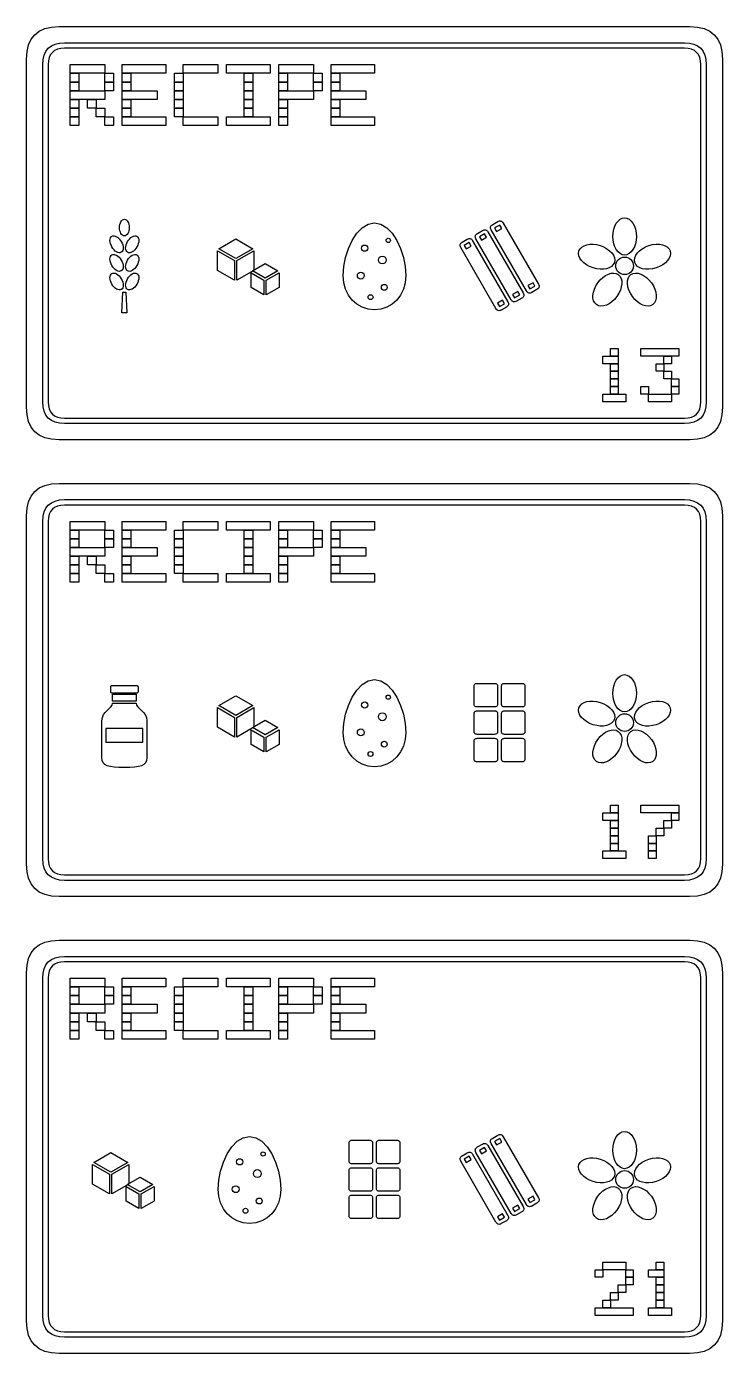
# Model space of a CAD drawing. Extents: x 4 to 272, y 4 to 252.
# Drawn here: x 4 to 68, y 4 to 126 of the extents above; entities that cross this region are included whole.
import ezdxf

# ---------------------------------------------------------------- set-up
doc = ezdxf.new("R2010")
doc.units = 0
doc.layers.add('CUT', color=1, linetype='CONTINUOUS')
doc.layers.add('RASTER', color=7, linetype='CONTINUOUS')

msp = doc.modelspace()

# ---------------------------------------------------------------- linework, layer by layer
at = {"layer": 'CUT'}
for points in [[(4, 123), (4.047, 123.703), (4.188, 124.313), (4.422, 124.828), (4.75, 125.25), (5.172, 125.578), (5.688, 125.813), (6.297, 125.953), (7, 126), (65, 126), (65.703, 125.953), (66.313, 125.813), (66.828, 125.578), (67.25, 125.25), (67.578, 124.828), (67.813, 124.313), (67.953, 123.703), (68, 123), (68, 91), (67.953, 90.297), (67.813, 89.688), (67.578, 89.172), (67.25, 88.75), (66.828, 88.422), (66.313, 88.188), (65.703, 88.047), (65, 88), (7, 88), (6.297, 88.047), (5.688, 88.188), (5.172, 88.422), (4.75, 88.75), (4.422, 89.172), (4.188, 89.688), (4.047, 90.297), (4, 91)], [(4, 81), (4.047, 81.703), (4.188, 82.313), (4.422, 82.828), (4.75, 83.25), (5.172, 83.578), (5.688, 83.813), (6.297, 83.953), (7, 84), (65, 84), (65.703, 83.953), (66.313, 83.813), (66.828, 83.578), (67.25, 83.25), (67.578, 82.828), (67.813, 82.313), (67.953, 81.703), (68, 81), (68, 49), (67.953, 48.297), (67.813, 47.688), (67.578, 47.172), (67.25, 46.75), (66.828, 46.422), (66.313, 46.188), (65.703, 46.047), (65, 46), (7, 46), (6.297, 46.047), (5.688, 46.188), (5.172, 46.422), (4.75, 46.75), (4.422, 47.172), (4.188, 47.688), (4.047, 48.297), (4, 49)], [(4, 39), (4.047, 39.703), (4.188, 40.313), (4.422, 40.828), (4.75, 41.25), (5.172, 41.578), (5.688, 41.813), (6.297, 41.953), (7, 42), (65, 42), (65.703, 41.953), (66.313, 41.813), (66.828, 41.578), (67.25, 41.25), (67.578, 40.828), (67.813, 40.313), (67.953, 39.703), (68, 39), (68, 7), (67.953, 6.297), (67.813, 5.688), (67.578, 5.172), (67.25, 4.75), (66.828, 4.422), (66.313, 4.188), (65.703, 4.047), (65, 4), (7, 4), (6.297, 4.047), (5.688, 4.188), (5.172, 4.422), (4.75, 4.75), (4.422, 5.172), (4.188, 5.688), (4.047, 6.297), (4, 7)]]:
    msp.add_lwpolyline(points, close=True, dxfattribs=at)
at = {"layer": 'RASTER'}
for points in [[(5.5, 122.5), (5.531, 122.969), (5.625, 123.375), (5.781, 123.719), (6, 124), (6.281, 124.219), (6.625, 124.375), (7.031, 124.469), (7.5, 124.5), (64.5, 124.5), (64.969, 124.469), (65.375, 124.375), (65.719, 124.219), (66, 124), (66.219, 123.719), (66.375, 123.375), (66.469, 122.969), (66.5, 122.5), (66.5, 91.5), (66.469, 91.031), (66.375, 90.625), (66.219, 90.281), (66, 90), (65.719, 89.781), (65.375, 89.625), (64.969, 89.531), (64.5, 89.5), (7.5, 89.5), (7.031, 89.531), (6.625, 89.625), (6.281, 89.781), (6, 90), (5.781, 90.281), (5.625, 90.625), (5.531, 91.031), (5.5, 91.5)], [(6, 122.5), (6, 91.5), (6.023, 91.148), (6.094, 90.844), (6.211, 90.586), (6.375, 90.375), (6.586, 90.211), (6.844, 90.094), (7.148, 90.023), (7.5, 90), (64.5, 90), (64.852, 90.023), (65.156, 90.094), (65.414, 90.211), (65.625, 90.375), (65.789, 90.586), (65.906, 90.844), (65.977, 91.148), (66, 91.5), (66, 122.5), (65.977, 122.852), (65.906, 123.156), (65.789, 123.414), (65.625, 123.625), (65.414, 123.789), (65.156, 123.906), (64.852, 123.977), (64.5, 124), (7.5, 124), (7.148, 123.977), (6.844, 123.906), (6.586, 123.789), (6.375, 123.625), (6.211, 123.414), (6.094, 123.156), (6.023, 122.852), (6, 122.5)], [(8, 122.5), (11.2, 122.5), (11.2, 121.7), (8, 121.7)], [(12.8, 122.5), (16.8, 122.5), (16.8, 121.7), (12.8, 121.7)], [(18.4, 122.5), (21.6, 122.5), (21.6, 121.7), (18.4, 121.7)], [(22.4, 122.5), (26.4, 122.5), (26.4, 121.7), (22.4, 121.7)], [(27.2, 122.5), (30.4, 122.5), (30.4, 121.7), (27.2, 121.7)], [(32, 122.5), (36, 122.5), (36, 121.7), (32, 121.7)], [(8, 121.7), (8.8, 121.7), (8.8, 120.9), (8, 120.9)], [(8, 120.9), (8.8, 120.9), (8.8, 120.1), (8, 120.1)], [(11.2, 121.7), (12, 121.7), (12, 120.9), (11.2, 120.9)], [(11.2, 120.9), (12, 120.9), (12, 120.1), (11.2, 120.1)], [(12.8, 121.7), (13.6, 121.7), (13.6, 120.9), (12.8, 120.9)], [(12.8, 120.9), (13.6, 120.9), (13.6, 120.1), (12.8, 120.1)], [(17.6, 121.7), (18.4, 121.7), (18.4, 120.9), (17.6, 120.9)], [(17.6, 120.9), (18.4, 120.9), (18.4, 120.1), (17.6, 120.1)], [(24, 121.7), (24.8, 121.7), (24.8, 120.9), (24, 120.9)], [(24, 120.9), (24.8, 120.9), (24.8, 120.1), (24, 120.1)], [(27.2, 121.7), (28, 121.7), (28, 120.9), (27.2, 120.9)], [(27.2, 120.9), (28, 120.9), (28, 120.1), (27.2, 120.1)], [(30.4, 121.7), (31.2, 121.7), (31.2, 120.9), (30.4, 120.9)], [(30.4, 120.9), (31.2, 120.9), (31.2, 120.1), (30.4, 120.1)], [(32, 121.7), (32.8, 121.7), (32.8, 120.9), (32, 120.9)], [(32, 120.9), (32.8, 120.9), (32.8, 120.1), (32, 120.1)], [(8, 120.1), (11.2, 120.1), (11.2, 119.3), (8, 119.3)], [(12.8, 120.1), (16, 120.1), (16, 119.3), (12.8, 119.3)], [(17.6, 120.1), (18.4, 120.1), (18.4, 119.3), (17.6, 119.3)], [(24, 120.1), (24.8, 120.1), (24.8, 119.3), (24, 119.3)], [(27.2, 120.1), (30.4, 120.1), (30.4, 119.3), (27.2, 119.3)], [(32, 120.1), (35.2, 120.1), (35.2, 119.3), (32, 119.3)], [(8, 119.3), (8.8, 119.3), (8.8, 118.5), (8, 118.5)], [(8, 118.5), (8.8, 118.5), (8.8, 117.7), (8, 117.7)], [(9.6, 119.3), (10.4, 119.3), (10.4, 118.5), (9.6, 118.5)], [(10.4, 118.5), (11.2, 118.5), (11.2, 117.7), (10.4, 117.7)], [(12.8, 119.3), (13.6, 119.3), (13.6, 118.5), (12.8, 118.5)], [(12.8, 118.5), (13.6, 118.5), (13.6, 117.7), (12.8, 117.7)], [(17.6, 119.3), (18.4, 119.3), (18.4, 118.5), (17.6, 118.5)], [(17.6, 118.5), (18.4, 118.5), (18.4, 117.7), (17.6, 117.7)], [(24, 119.3), (24.8, 119.3), (24.8, 118.5), (24, 118.5)], [(24, 118.5), (24.8, 118.5), (24.8, 117.7), (24, 117.7)], [(27.2, 119.3), (28, 119.3), (28, 118.5), (27.2, 118.5)], [(27.2, 118.5), (28, 118.5), (28, 117.7), (27.2, 117.7)], [(32, 119.3), (32.8, 119.3), (32.8, 118.5), (32, 118.5)], [(32, 118.5), (32.8, 118.5), (32.8, 117.7), (32, 117.7)], [(8, 117.7), (8.8, 117.7), (8.8, 116.9), (8, 116.9)], [(11.2, 117.7), (12, 117.7), (12, 116.9), (11.2, 116.9)], [(12.8, 117.7), (16.8, 117.7), (16.8, 116.9), (12.8, 116.9)], [(18.4, 117.7), (21.6, 117.7), (21.6, 116.9), (18.4, 116.9)], [(22.4, 117.7), (26.4, 117.7), (26.4, 116.9), (22.4, 116.9)], [(27.2, 117.7), (28, 117.7), (28, 116.9), (27.2, 116.9)], [(32, 117.7), (36, 117.7), (36, 116.9), (32, 116.9)], [(13.45, 107.51), (13.441, 107.356), (13.415, 107.212), (13.373, 107.082), (13.318, 106.969), (13.252, 106.876), (13.175, 106.805), (13.091, 106.761), (13, 106.745), (12.909, 106.761), (12.825, 106.805), (12.748, 106.876), (12.682, 106.969), (12.627, 107.082), (12.585, 107.212), (12.559, 107.356), (12.55, 107.51), (12.559, 107.664), (12.585, 107.808), (12.627, 107.938), (12.682, 108.051), (12.748, 108.144), (12.825, 108.215), (12.909, 108.259), (13, 108.275), (13.091, 108.259), (13.175, 108.215), (13.252, 108.144), (13.318, 108.051), (13.373, 107.938), (13.415, 107.808), (13.441, 107.664), (13.45, 107.51)], [(36, 107.96), (36.589, 107.84), (37.133, 107.504), (37.623, 106.992), (38.048, 106.34), (38.396, 105.587), (38.658, 104.771), (38.823, 103.929), (38.88, 103.1), (38.823, 102.448), (38.658, 101.848), (38.396, 101.312), (38.048, 100.85), (37.623, 100.472), (37.133, 100.189), (36.589, 100.012), (36, 99.95), (35.411, 100.012), (34.867, 100.189), (34.377, 100.472), (33.953, 100.85), (33.604, 101.312), (33.342, 101.848), (33.177, 102.448), (33.12, 103.1), (33.177, 103.929), (33.342, 104.771), (33.604, 105.587), (33.953, 106.34), (34.377, 106.992), (34.867, 107.504), (35.411, 107.84), (36, 107.96)], [(46.737, 107.301), (46.7, 107.377), (46.678, 107.449), (46.672, 107.516), (46.68, 107.58), (46.704, 107.639), (46.744, 107.694), (46.799, 107.746), (46.869, 107.793), (47.337, 108.063), (47.413, 108.1), (47.484, 108.122), (47.552, 108.129), (47.616, 108.12), (47.675, 108.096), (47.73, 108.056), (47.781, 108.001), (47.829, 107.931), (51.069, 102.319), (51.106, 102.243), (51.128, 102.171), (51.134, 102.104), (51.126, 102.04), (51.101, 101.981), (51.062, 101.926), (51.007, 101.874), (50.937, 101.827), (50.469, 101.557), (50.393, 101.52), (50.321, 101.498), (50.254, 101.491), (50.19, 101.5), (50.131, 101.524), (50.076, 101.564), (50.024, 101.619), (49.977, 101.689)], [(47.049, 107.481), (47.229, 107.169), (47.697, 107.439), (47.517, 107.751), (47.049, 107.481)], [(60.08, 106.7), (60.058, 106.355), (59.995, 106.034), (59.896, 105.744), (59.764, 105.491), (59.604, 105.282), (59.42, 105.124), (59.218, 105.025), (59, 104.99), (58.782, 105.025), (58.58, 105.124), (58.396, 105.282), (58.236, 105.491), (58.104, 105.744), (58.005, 106.034), (57.942, 106.355), (57.92, 106.7), (57.942, 107.045), (58.005, 107.366), (58.104, 107.656), (58.236, 107.909), (58.396, 108.118), (58.58, 108.276), (58.782, 108.375), (59, 108.41), (59.218, 108.375), (59.42, 108.276), (59.604, 108.118), (59.764, 107.909), (59.896, 107.656), (59.995, 107.366), (60.058, 107.045), (60.08, 106.7)], [(12.709, 106.227), (12.786, 106.073), (12.841, 105.92), (12.874, 105.771), (12.885, 105.631), (12.874, 105.504), (12.841, 105.394), (12.785, 105.304), (12.708, 105.24), (12.612, 105.205), (12.507, 105.201), (12.395, 105.228), (12.279, 105.281), (12.164, 105.361), (12.051, 105.464), (11.946, 105.588), (11.851, 105.733), (11.774, 105.887), (11.719, 106.04), (11.686, 106.189), (11.675, 106.329), (11.686, 106.456), (11.719, 106.566), (11.775, 106.656), (11.853, 106.72), (11.948, 106.755), (12.053, 106.759), (12.165, 106.732), (12.281, 106.679), (12.396, 106.599), (12.509, 106.496), (12.614, 106.372), (12.709, 106.227)], [(14.149, 105.733), (14.054, 105.588), (13.949, 105.464), (13.836, 105.361), (13.721, 105.281), (13.605, 105.228), (13.493, 105.201), (13.388, 105.205), (13.293, 105.24), (13.215, 105.304), (13.159, 105.394), (13.126, 105.504), (13.115, 105.631), (13.126, 105.771), (13.159, 105.92), (13.214, 106.073), (13.291, 106.227), (13.386, 106.372), (13.491, 106.496), (13.604, 106.599), (13.719, 106.679), (13.835, 106.732), (13.947, 106.759), (14.052, 106.755), (14.148, 106.72), (14.225, 106.656), (14.281, 106.566), (14.314, 106.456), (14.325, 106.329), (14.314, 106.189), (14.281, 106.04), (14.226, 105.887), (14.149, 105.733)], [(23.24, 106.466), (24.806, 105.566), (23.24, 104.666), (21.674, 105.566)], [(43.931, 105.681), (43.894, 105.757), (43.872, 105.829), (43.866, 105.896), (43.874, 105.96), (43.899, 106.019), (43.938, 106.074), (43.993, 106.126), (44.063, 106.173), (44.531, 106.443), (44.607, 106.48), (44.679, 106.502), (44.746, 106.509), (44.81, 106.5), (44.869, 106.476), (44.924, 106.436), (44.976, 106.381), (45.023, 106.311), (48.263, 100.699), (48.3, 100.623), (48.322, 100.551), (48.328, 100.484), (48.32, 100.42), (48.296, 100.361), (48.256, 100.306), (48.201, 100.254), (48.131, 100.207), (47.663, 99.937), (47.587, 99.9), (47.516, 99.878), (47.448, 99.871), (47.384, 99.88), (47.325, 99.904), (47.27, 99.944), (47.219, 99.999), (47.171, 100.069)], [(45.334, 106.491), (45.297, 106.567), (45.275, 106.639), (45.269, 106.706), (45.277, 106.77), (45.302, 106.829), (45.341, 106.884), (45.396, 106.936), (45.466, 106.983), (45.934, 107.253), (46.01, 107.29), (46.081, 107.312), (46.149, 107.319), (46.213, 107.31), (46.272, 107.286), (46.327, 107.246), (46.379, 107.191), (46.426, 107.121), (49.666, 101.509), (49.703, 101.433), (49.725, 101.361), (49.731, 101.294), (49.723, 101.23), (49.698, 101.171), (49.659, 101.116), (49.604, 101.064), (49.534, 101.017), (49.066, 100.747), (48.99, 100.71), (48.919, 100.688), (48.851, 100.681), (48.787, 100.69), (48.728, 100.714), (48.673, 100.754), (48.621, 100.809), (48.574, 100.879)], [(45.646, 106.671), (45.826, 106.359), (46.294, 106.629), (46.114, 106.941), (45.646, 106.671)], [(12.709, 104.517), (12.786, 104.363), (12.841, 104.21), (12.874, 104.061), (12.885, 103.921), (12.874, 103.794), (12.841, 103.684), (12.785, 103.594), (12.708, 103.53), (12.612, 103.495), (12.507, 103.491), (12.395, 103.518), (12.279, 103.571), (12.164, 103.651), (12.051, 103.754), (11.946, 103.878), (11.851, 104.023), (11.774, 104.177), (11.719, 104.33), (11.686, 104.479), (11.675, 104.619), (11.686, 104.746), (11.719, 104.856), (11.775, 104.946), (11.853, 105.01), (11.948, 105.045), (12.053, 105.049), (12.165, 105.022), (12.281, 104.969), (12.396, 104.889), (12.509, 104.786), (12.614, 104.662), (12.709, 104.517)], [(14.149, 104.023), (14.054, 103.878), (13.949, 103.754), (13.836, 103.651), (13.721, 103.571), (13.605, 103.518), (13.493, 103.491), (13.388, 103.495), (13.293, 103.53), (13.215, 103.594), (13.159, 103.684), (13.126, 103.794), (13.115, 103.921), (13.126, 104.061), (13.159, 104.21), (13.214, 104.363), (13.291, 104.517), (13.386, 104.662), (13.491, 104.786), (13.604, 104.889), (13.719, 104.969), (13.835, 105.022), (13.947, 105.049), (14.052, 105.045), (14.148, 105.01), (14.225, 104.946), (14.281, 104.856), (14.314, 104.746), (14.325, 104.619), (14.314, 104.479), (14.281, 104.33), (14.226, 104.177), (14.149, 104.023)], [(21.564, 105.377), (23.13, 104.477), (23.13, 102.677), (21.564, 103.577)], [(23.35, 104.477), (24.916, 105.377), (24.916, 103.577), (23.35, 102.677)], [(44.243, 105.861), (44.423, 105.549), (44.891, 105.819), (44.711, 106.131), (44.243, 105.861)], [(56.766, 105.861), (57.087, 105.734), (57.373, 105.575), (57.618, 105.391), (57.818, 105.187), (57.967, 104.97), (58.061, 104.747), (58.093, 104.524), (58.058, 104.306), (57.958, 104.11), (57.801, 103.948), (57.594, 103.822), (57.346, 103.734), (57.065, 103.687), (56.758, 103.682), (56.433, 103.722), (56.098, 103.807), (55.777, 103.935), (55.492, 104.094), (55.246, 104.278), (55.046, 104.482), (54.897, 104.698), (54.804, 104.921), (54.772, 105.145), (54.806, 105.363), (54.906, 105.559), (55.064, 105.721), (55.27, 105.847), (55.518, 105.934), (55.8, 105.982), (56.107, 105.986), (56.431, 105.947), (56.766, 105.861)], [(61.902, 103.807), (61.567, 103.722), (61.242, 103.682), (60.935, 103.687), (60.654, 103.734), (60.406, 103.822), (60.199, 103.948), (60.042, 104.11), (59.942, 104.306), (59.907, 104.524), (59.939, 104.747), (60.033, 104.97), (60.182, 105.187), (60.382, 105.391), (60.627, 105.575), (60.913, 105.734), (61.234, 105.861), (61.569, 105.947), (61.893, 105.986), (62.2, 105.982), (62.482, 105.934), (62.73, 105.847), (62.936, 105.721), (63.094, 105.559), (63.194, 105.363), (63.228, 105.145), (63.196, 104.921), (63.103, 104.698), (62.954, 104.482), (62.754, 104.278), (62.508, 104.094), (62.223, 103.935), (61.902, 103.807)], [(25.94, 104.216), (27.115, 103.541), (25.94, 102.866), (24.766, 103.541)], [(12.709, 102.808), (12.786, 102.653), (12.841, 102.5), (12.874, 102.351), (12.885, 102.211), (12.874, 102.084), (12.841, 101.974), (12.785, 101.884), (12.708, 101.82), (12.612, 101.785), (12.507, 101.781), (12.395, 101.808), (12.279, 101.861), (12.164, 101.941), (12.051, 102.044), (11.946, 102.168), (11.851, 102.313), (11.774, 102.467), (11.719, 102.62), (11.686, 102.769), (11.675, 102.909), (11.686, 103.036), (11.719, 103.146), (11.775, 103.236), (11.853, 103.3), (11.948, 103.335), (12.053, 103.339), (12.165, 103.312), (12.281, 103.259), (12.396, 103.179), (12.509, 103.076), (12.614, 102.952), (12.709, 102.808)], [(14.149, 102.313), (14.054, 102.168), (13.949, 102.044), (13.836, 101.941), (13.721, 101.861), (13.605, 101.808), (13.493, 101.781), (13.388, 101.785), (13.293, 101.82), (13.215, 101.884), (13.159, 101.974), (13.126, 102.084), (13.115, 102.211), (13.126, 102.351), (13.159, 102.5), (13.214, 102.653), (13.291, 102.808), (13.386, 102.952), (13.491, 103.076), (13.604, 103.179), (13.719, 103.259), (13.835, 103.312), (13.947, 103.339), (14.052, 103.335), (14.148, 103.3), (14.225, 103.236), (14.281, 103.146), (14.314, 103.036), (14.325, 102.909), (14.314, 102.769), (14.281, 102.62), (14.226, 102.467), (14.149, 102.313)], [(24.656, 103.352), (25.83, 102.677), (25.83, 101.327), (24.656, 102.002)], [(26.05, 102.677), (27.224, 103.352), (27.224, 102.002), (26.05, 101.327)], [(56.539, 102.45), (56.76, 102.716), (56.999, 102.939), (57.25, 103.116), (57.506, 103.243), (57.758, 103.318), (57.999, 103.337), (58.222, 103.299), (58.418, 103.199), (58.574, 103.043), (58.679, 102.843), (58.735, 102.608), (58.742, 102.345), (58.699, 102.063), (58.609, 101.769), (58.472, 101.473), (58.287, 101.181), (58.066, 100.915), (57.827, 100.692), (57.576, 100.516), (57.32, 100.389), (57.068, 100.314), (56.827, 100.294), (56.604, 100.332), (56.408, 100.432), (56.252, 100.588), (56.147, 100.788), (56.091, 101.023), (56.084, 101.286), (56.126, 101.569), (56.217, 101.862), (56.354, 102.159), (56.539, 102.45)], [(59.713, 101.181), (59.528, 101.473), (59.391, 101.769), (59.301, 102.063), (59.258, 102.345), (59.265, 102.608), (59.321, 102.843), (59.426, 103.043), (59.582, 103.199), (59.778, 103.299), (60.001, 103.337), (60.242, 103.318), (60.494, 103.243), (60.75, 103.116), (61.001, 102.939), (61.24, 102.716), (61.461, 102.45), (61.646, 102.159), (61.783, 101.862), (61.874, 101.569), (61.916, 101.286), (61.909, 101.023), (61.853, 100.788), (61.748, 100.588), (61.592, 100.432), (61.396, 100.332), (61.173, 100.294), (60.932, 100.314), (60.68, 100.389), (60.424, 100.516), (60.173, 100.692), (59.934, 100.915), (59.713, 101.181)], [(12.865, 101.57), (13.135, 101.57), (13.225, 99.68), (12.775, 99.68)], [(48.706, 101.371), (48.886, 101.059), (49.354, 101.329), (49.174, 101.641), (48.706, 101.371)], [(50.109, 102.181), (50.289, 101.869), (50.757, 102.139), (50.577, 102.451), (50.109, 102.181)], [(47.303, 100.561), (47.483, 100.249), (47.951, 100.519), (47.771, 100.831), (47.303, 100.561)], [(57.7, 96.4), (58.4, 96.4), (58.4, 95.7), (57.7, 95.7)], [(60.5, 96.4), (64, 96.4), (64, 95.7), (60.5, 95.7)], [(57, 95.7), (58.4, 95.7), (58.4, 95), (57, 95)], [(62.6, 95.7), (63.3, 95.7), (63.3, 95), (62.6, 95)], [(57.7, 95), (58.4, 95), (58.4, 94.3), (57.7, 94.3)], [(57.7, 94.3), (58.4, 94.3), (58.4, 93.6), (57.7, 93.6)], [(61.9, 95), (62.6, 95), (62.6, 94.3), (61.9, 94.3)], [(62.6, 94.3), (63.3, 94.3), (63.3, 93.6), (62.6, 93.6)], [(57.7, 93.6), (58.4, 93.6), (58.4, 92.9), (57.7, 92.9)], [(57.7, 92.9), (58.4, 92.9), (58.4, 92.2), (57.7, 92.2)], [(60.5, 92.9), (61.2, 92.9), (61.2, 92.2), (60.5, 92.2)], [(63.3, 93.6), (64, 93.6), (64, 92.9), (63.3, 92.9)], [(63.3, 92.9), (64, 92.9), (64, 92.2), (63.3, 92.2)], [(57, 92.2), (59.1, 92.2), (59.1, 91.5), (57, 91.5)], [(61.2, 92.2), (63.3, 92.2), (63.3, 91.5), (61.2, 91.5)], [(5.5, 80.5), (5.531, 80.969), (5.625, 81.375), (5.781, 81.719), (6, 82), (6.281, 82.219), (6.625, 82.375), (7.031, 82.469), (7.5, 82.5), (64.5, 82.5), (64.969, 82.469), (65.375, 82.375), (65.719, 82.219), (66, 82), (66.219, 81.719), (66.375, 81.375), (66.469, 80.969), (66.5, 80.5), (66.5, 49.5), (66.469, 49.031), (66.375, 48.625), (66.219, 48.281), (66, 48), (65.719, 47.781), (65.375, 47.625), (64.969, 47.531), (64.5, 47.5), (7.5, 47.5), (7.031, 47.531), (6.625, 47.625), (6.281, 47.781), (6, 48), (5.781, 48.281), (5.625, 48.625), (5.531, 49.031), (5.5, 49.5)], [(6, 80.5), (6, 49.5), (6.023, 49.148), (6.094, 48.844), (6.211, 48.586), (6.375, 48.375), (6.586, 48.211), (6.844, 48.094), (7.148, 48.023), (7.5, 48), (64.5, 48), (64.852, 48.023), (65.156, 48.094), (65.414, 48.211), (65.625, 48.375), (65.789, 48.586), (65.906, 48.844), (65.977, 49.148), (66, 49.5), (66, 80.5), (65.977, 80.852), (65.906, 81.156), (65.789, 81.414), (65.625, 81.625), (65.414, 81.789), (65.156, 81.906), (64.852, 81.977), (64.5, 82), (7.5, 82), (7.148, 81.977), (6.844, 81.906), (6.586, 81.789), (6.375, 81.625), (6.211, 81.414), (6.094, 81.156), (6.023, 80.852), (6, 80.5)], [(8, 80.5), (11.2, 80.5), (11.2, 79.7), (8, 79.7)], [(8, 79.7), (8.8, 79.7), (8.8, 78.9), (8, 78.9)], [(11.2, 79.7), (12, 79.7), (12, 78.9), (11.2, 78.9)], [(12.8, 80.5), (16.8, 80.5), (16.8, 79.7), (12.8, 79.7)], [(12.8, 79.7), (13.6, 79.7), (13.6, 78.9), (12.8, 78.9)], [(17.6, 79.7), (18.4, 79.7), (18.4, 78.9), (17.6, 78.9)], [(18.4, 80.5), (21.6, 80.5), (21.6, 79.7), (18.4, 79.7)], [(22.4, 80.5), (26.4, 80.5), (26.4, 79.7), (22.4, 79.7)], [(24, 79.7), (24.8, 79.7), (24.8, 78.9), (24, 78.9)], [(27.2, 80.5), (30.4, 80.5), (30.4, 79.7), (27.2, 79.7)], [(27.2, 79.7), (28, 79.7), (28, 78.9), (27.2, 78.9)], [(30.4, 79.7), (31.2, 79.7), (31.2, 78.9), (30.4, 78.9)], [(32, 80.5), (36, 80.5), (36, 79.7), (32, 79.7)], [(32, 79.7), (32.8, 79.7), (32.8, 78.9), (32, 78.9)], [(8, 78.9), (8.8, 78.9), (8.8, 78.1), (8, 78.1)], [(8, 78.1), (11.2, 78.1), (11.2, 77.3), (8, 77.3)], [(11.2, 78.9), (12, 78.9), (12, 78.1), (11.2, 78.1)], [(12.8, 78.9), (13.6, 78.9), (13.6, 78.1), (12.8, 78.1)], [(12.8, 78.1), (16, 78.1), (16, 77.3), (12.8, 77.3)], [(17.6, 78.9), (18.4, 78.9), (18.4, 78.1), (17.6, 78.1)], [(17.6, 78.1), (18.4, 78.1), (18.4, 77.3), (17.6, 77.3)], [(24, 78.9), (24.8, 78.9), (24.8, 78.1), (24, 78.1)], [(24, 78.1), (24.8, 78.1), (24.8, 77.3), (24, 77.3)], [(27.2, 78.9), (28, 78.9), (28, 78.1), (27.2, 78.1)], [(27.2, 78.1), (30.4, 78.1), (30.4, 77.3), (27.2, 77.3)], [(30.4, 78.9), (31.2, 78.9), (31.2, 78.1), (30.4, 78.1)], [(32, 78.9), (32.8, 78.9), (32.8, 78.1), (32, 78.1)], [(32, 78.1), (35.2, 78.1), (35.2, 77.3), (32, 77.3)], [(8, 77.3), (8.8, 77.3), (8.8, 76.5), (8, 76.5)], [(9.6, 77.3), (10.4, 77.3), (10.4, 76.5), (9.6, 76.5)], [(12.8, 77.3), (13.6, 77.3), (13.6, 76.5), (12.8, 76.5)], [(17.6, 77.3), (18.4, 77.3), (18.4, 76.5), (17.6, 76.5)], [(24, 77.3), (24.8, 77.3), (24.8, 76.5), (24, 76.5)], [(27.2, 77.3), (28, 77.3), (28, 76.5), (27.2, 76.5)], [(32, 77.3), (32.8, 77.3), (32.8, 76.5), (32, 76.5)], [(8, 76.5), (8.8, 76.5), (8.8, 75.7), (8, 75.7)], [(8, 75.7), (8.8, 75.7), (8.8, 74.9), (8, 74.9)], [(10.4, 76.5), (11.2, 76.5), (11.2, 75.7), (10.4, 75.7)], [(11.2, 75.7), (12, 75.7), (12, 74.9), (11.2, 74.9)], [(12.8, 76.5), (13.6, 76.5), (13.6, 75.7), (12.8, 75.7)], [(12.8, 75.7), (16.8, 75.7), (16.8, 74.9), (12.8, 74.9)], [(17.6, 76.5), (18.4, 76.5), (18.4, 75.7), (17.6, 75.7)], [(18.4, 75.7), (21.6, 75.7), (21.6, 74.9), (18.4, 74.9)], [(22.4, 75.7), (26.4, 75.7), (26.4, 74.9), (22.4, 74.9)], [(24, 76.5), (24.8, 76.5), (24.8, 75.7), (24, 75.7)], [(27.2, 76.5), (28, 76.5), (28, 75.7), (27.2, 75.7)], [(27.2, 75.7), (28, 75.7), (28, 74.9), (27.2, 74.9)], [(32, 76.5), (32.8, 76.5), (32.8, 75.7), (32, 75.7)], [(32, 75.7), (36, 75.7), (36, 74.9), (32, 74.9)], [(36, 65.96), (36.589, 65.84), (37.133, 65.504), (37.623, 64.992), (38.048, 64.34), (38.396, 63.587), (38.658, 62.771), (38.823, 61.929), (38.88, 61.1), (38.823, 60.448), (38.658, 59.848), (38.396, 59.312), (38.048, 58.85), (37.623, 58.472), (37.133, 58.189), (36.589, 58.012), (36, 57.95), (35.411, 58.012), (34.867, 58.189), (34.377, 58.472), (33.953, 58.85), (33.604, 59.312), (33.342, 59.848), (33.177, 60.448), (33.12, 61.1), (33.177, 61.929), (33.342, 62.771), (33.604, 63.587), (33.953, 64.34), (34.377, 64.992), (34.867, 65.504), (35.411, 65.84), (36, 65.96)], [(60.08, 64.7), (60.058, 64.355), (59.995, 64.034), (59.896, 63.744), (59.764, 63.491), (59.604, 63.282), (59.42, 63.124), (59.218, 63.025), (59, 62.99), (58.782, 63.025), (58.58, 63.124), (58.396, 63.282), (58.236, 63.491), (58.104, 63.744), (58.005, 64.034), (57.942, 64.355), (57.92, 64.7), (57.942, 65.045), (58.005, 65.366), (58.104, 65.656), (58.236, 65.909), (58.396, 66.118), (58.58, 66.276), (58.782, 66.375), (59, 66.41), (59.218, 66.375), (59.42, 66.276), (59.604, 66.118), (59.764, 65.909), (59.896, 65.656), (59.995, 65.366), (60.058, 65.045), (60.08, 64.7)], [(11.74, 65.24), (11.743, 65.282), (11.751, 65.319), (11.765, 65.35), (11.785, 65.375), (11.81, 65.395), (11.841, 65.409), (11.878, 65.417), (11.92, 65.42), (14.08, 65.42), (14.122, 65.417), (14.159, 65.409), (14.19, 65.395), (14.215, 65.375), (14.235, 65.35), (14.249, 65.319), (14.257, 65.282), (14.26, 65.24), (14.26, 64.88), (14.257, 64.838), (14.249, 64.801), (14.235, 64.77), (14.215, 64.745), (14.19, 64.725), (14.159, 64.711), (14.122, 64.703), (14.08, 64.7), (11.92, 64.7), (11.878, 64.703), (11.841, 64.711), (11.81, 64.725), (11.785, 64.745), (11.765, 64.77), (11.751, 64.801), (11.743, 64.838), (11.74, 64.88)], [(45.16, 65.33), (45.164, 65.393), (45.177, 65.448), (45.198, 65.495), (45.228, 65.532), (45.265, 65.562), (45.312, 65.583), (45.367, 65.596), (45.43, 65.6), (47.05, 65.6), (47.113, 65.596), (47.168, 65.583), (47.215, 65.562), (47.253, 65.532), (47.282, 65.495), (47.303, 65.448), (47.316, 65.393), (47.32, 65.33), (47.32, 63.71), (47.316, 63.647), (47.303, 63.592), (47.282, 63.545), (47.253, 63.507), (47.215, 63.478), (47.168, 63.457), (47.113, 63.444), (47.05, 63.44), (45.43, 63.44), (45.367, 63.444), (45.312, 63.457), (45.265, 63.478), (45.227, 63.507), (45.198, 63.545), (45.177, 63.592), (45.164, 63.647), (45.16, 63.71)], [(47.68, 65.33), (47.684, 65.393), (47.697, 65.448), (47.718, 65.495), (47.747, 65.532), (47.785, 65.562), (47.832, 65.583), (47.887, 65.596), (47.95, 65.6), (49.57, 65.6), (49.633, 65.596), (49.688, 65.583), (49.735, 65.562), (49.773, 65.532), (49.802, 65.495), (49.823, 65.448), (49.836, 65.393), (49.84, 65.33), (49.84, 63.71), (49.836, 63.647), (49.823, 63.592), (49.802, 63.545), (49.773, 63.507), (49.735, 63.478), (49.688, 63.457), (49.633, 63.444), (49.57, 63.44), (47.95, 63.44), (47.887, 63.444), (47.832, 63.457), (47.785, 63.478), (47.747, 63.507), (47.718, 63.545), (47.697, 63.592), (47.684, 63.647), (47.68, 63.71)], [(11.92, 63.8), (14.08, 63.8), (14.123, 63.612), (14.235, 63.446), (14.393, 63.287), (14.575, 63.125), (14.757, 62.946), (14.915, 62.737), (15.027, 62.486), (15.07, 62.18), (15.07, 58.76), (15.04, 58.515), (14.949, 58.316), (14.795, 58.159), (14.575, 58.04), (14.288, 57.955), (13.931, 57.899), (13.502, 57.869), (13, 57.86), (12.498, 57.869), (12.069, 57.899), (11.712, 57.955), (11.425, 58.04), (11.205, 58.159), (11.051, 58.316), (10.96, 58.515), (10.93, 58.76), (10.93, 62.18), (10.973, 62.486), (11.085, 62.737), (11.243, 62.946), (11.425, 63.125), (11.607, 63.287), (11.765, 63.446), (11.877, 63.612), (11.92, 63.8)], [(11.92, 64.61), (14.08, 64.61), (14.08, 63.98), (11.92, 63.98)], [(23.24, 64.466), (24.806, 63.566), (23.24, 62.666), (21.674, 63.566)], [(56.766, 63.861), (57.087, 63.734), (57.373, 63.575), (57.618, 63.391), (57.818, 63.187), (57.967, 62.97), (58.061, 62.747), (58.093, 62.524), (58.058, 62.306), (57.958, 62.11), (57.801, 61.948), (57.594, 61.822), (57.346, 61.734), (57.065, 61.687), (56.758, 61.682), (56.433, 61.722), (56.098, 61.807), (55.777, 61.935), (55.492, 62.094), (55.246, 62.278), (55.046, 62.482), (54.897, 62.698), (54.804, 62.921), (54.772, 63.145), (54.806, 63.363), (54.906, 63.559), (55.064, 63.721), (55.27, 63.847), (55.518, 63.934), (55.8, 63.982), (56.107, 63.986), (56.431, 63.947), (56.766, 63.861)], [(61.902, 61.807), (61.567, 61.722), (61.242, 61.682), (60.935, 61.687), (60.654, 61.734), (60.406, 61.822), (60.199, 61.948), (60.042, 62.11), (59.942, 62.306), (59.907, 62.524), (59.939, 62.747), (60.033, 62.97), (60.182, 63.187), (60.382, 63.391), (60.627, 63.575), (60.913, 63.734), (61.234, 63.861), (61.569, 63.947), (61.893, 63.986), (62.2, 63.982), (62.482, 63.934), (62.73, 63.847), (62.936, 63.721), (63.094, 63.559), (63.194, 63.363), (63.228, 63.145), (63.196, 62.921), (63.103, 62.698), (62.954, 62.482), (62.754, 62.278), (62.508, 62.094), (62.223, 61.935), (61.902, 61.807)], [(21.564, 63.377), (23.13, 62.477), (23.13, 60.677), (21.564, 61.577)], [(23.35, 62.477), (24.916, 63.377), (24.916, 61.577), (23.35, 60.677)], [(45.16, 62.81), (45.164, 62.873), (45.177, 62.928), (45.198, 62.975), (45.228, 63.012), (45.265, 63.042), (45.312, 63.063), (45.367, 63.076), (45.43, 63.08), (47.05, 63.08), (47.113, 63.076), (47.168, 63.063), (47.215, 63.042), (47.253, 63.012), (47.282, 62.975), (47.303, 62.928), (47.316, 62.873), (47.32, 62.81), (47.32, 61.19), (47.316, 61.127), (47.303, 61.072), (47.282, 61.025), (47.253, 60.988), (47.215, 60.958), (47.168, 60.937), (47.113, 60.924), (47.05, 60.92), (45.43, 60.92), (45.367, 60.924), (45.312, 60.937), (45.265, 60.958), (45.227, 60.988), (45.198, 61.025), (45.177, 61.072), (45.164, 61.127), (45.16, 61.19)], [(47.68, 62.81), (47.684, 62.873), (47.697, 62.928), (47.718, 62.975), (47.747, 63.012), (47.785, 63.042), (47.832, 63.063), (47.887, 63.076), (47.95, 63.08), (49.57, 63.08), (49.633, 63.076), (49.688, 63.063), (49.735, 63.042), (49.773, 63.012), (49.802, 62.975), (49.823, 62.928), (49.836, 62.873), (49.84, 62.81), (49.84, 61.19), (49.836, 61.127), (49.823, 61.072), (49.802, 61.025), (49.773, 60.988), (49.735, 60.958), (49.688, 60.937), (49.633, 60.924), (49.57, 60.92), (47.95, 60.92), (47.887, 60.924), (47.832, 60.937), (47.785, 60.958), (47.747, 60.988), (47.718, 61.025), (47.697, 61.072), (47.684, 61.127), (47.68, 61.19)], [(11.29, 61.46), (11.29, 60.2), (14.71, 60.2), (14.71, 61.46), (11.29, 61.46)], [(24.656, 61.352), (25.83, 60.677), (25.83, 59.327), (24.656, 60.002)], [(25.94, 62.216), (27.115, 61.541), (25.94, 60.866), (24.766, 61.541)], [(26.05, 60.677), (27.224, 61.352), (27.224, 60.002), (26.05, 59.327)], [(56.539, 60.45), (56.76, 60.716), (56.999, 60.939), (57.25, 61.116), (57.506, 61.243), (57.758, 61.318), (57.999, 61.337), (58.222, 61.299), (58.418, 61.199), (58.574, 61.043), (58.679, 60.843), (58.735, 60.608), (58.742, 60.345), (58.699, 60.063), (58.609, 59.769), (58.472, 59.473), (58.287, 59.181), (58.066, 58.915), (57.827, 58.692), (57.576, 58.516), (57.32, 58.389), (57.068, 58.314), (56.827, 58.294), (56.604, 58.332), (56.408, 58.432), (56.252, 58.588), (56.147, 58.788), (56.091, 59.023), (56.084, 59.286), (56.126, 59.569), (56.217, 59.862), (56.354, 60.159), (56.539, 60.45)], [(59.713, 59.181), (59.528, 59.473), (59.391, 59.769), (59.301, 60.063), (59.258, 60.345), (59.265, 60.608), (59.321, 60.843), (59.426, 61.043), (59.582, 61.199), (59.778, 61.299), (60.001, 61.337), (60.242, 61.318), (60.494, 61.243), (60.75, 61.116), (61.001, 60.939), (61.24, 60.716), (61.461, 60.45), (61.646, 60.159), (61.783, 59.862), (61.874, 59.569), (61.916, 59.286), (61.909, 59.023), (61.853, 58.788), (61.748, 58.588), (61.592, 58.432), (61.396, 58.332), (61.173, 58.294), (60.932, 58.314), (60.68, 58.389), (60.424, 58.516), (60.173, 58.692), (59.934, 58.915), (59.713, 59.181)], [(45.16, 60.29), (45.164, 60.353), (45.177, 60.408), (45.198, 60.455), (45.228, 60.493), (45.265, 60.522), (45.312, 60.543), (45.367, 60.556), (45.43, 60.56), (47.05, 60.56), (47.113, 60.556), (47.168, 60.543), (47.215, 60.522), (47.253, 60.493), (47.282, 60.455), (47.303, 60.408), (47.316, 60.353), (47.32, 60.29), (47.32, 58.67), (47.316, 58.607), (47.303, 58.552), (47.282, 58.505), (47.253, 58.468), (47.215, 58.438), (47.168, 58.417), (47.113, 58.404), (47.05, 58.4), (45.43, 58.4), (45.367, 58.404), (45.312, 58.417), (45.265, 58.438), (45.227, 58.468), (45.198, 58.505), (45.177, 58.552), (45.164, 58.607), (45.16, 58.67)], [(47.68, 60.29), (47.684, 60.353), (47.697, 60.408), (47.718, 60.455), (47.747, 60.493), (47.785, 60.522), (47.832, 60.543), (47.887, 60.556), (47.95, 60.56), (49.57, 60.56), (49.633, 60.556), (49.688, 60.543), (49.735, 60.522), (49.773, 60.493), (49.802, 60.455), (49.823, 60.408), (49.836, 60.353), (49.84, 60.29), (49.84, 58.67), (49.836, 58.607), (49.823, 58.552), (49.802, 58.505), (49.773, 58.468), (49.735, 58.438), (49.688, 58.417), (49.633, 58.404), (49.57, 58.4), (47.95, 58.4), (47.887, 58.404), (47.832, 58.417), (47.785, 58.438), (47.747, 58.468), (47.718, 58.505), (47.697, 58.552), (47.684, 58.607), (47.68, 58.67)], [(57, 53.7), (58.4, 53.7), (58.4, 53), (57, 53)], [(57.7, 54.4), (58.4, 54.4), (58.4, 53.7), (57.7, 53.7)], [(60.5, 54.4), (64, 54.4), (64, 53.7), (60.5, 53.7)], [(63.3, 53.7), (64, 53.7), (64, 53), (63.3, 53)], [(57.7, 53), (58.4, 53), (58.4, 52.3), (57.7, 52.3)], [(62.6, 53), (63.3, 53), (63.3, 52.3), (62.6, 52.3)], [(57.7, 52.3), (58.4, 52.3), (58.4, 51.6), (57.7, 51.6)], [(57.7, 51.6), (58.4, 51.6), (58.4, 50.9), (57.7, 50.9)], [(61.2, 51.6), (61.9, 51.6), (61.9, 50.9), (61.2, 50.9)], [(61.9, 52.3), (62.6, 52.3), (62.6, 51.6), (61.9, 51.6)], [(57, 50.2), (59.1, 50.2), (59.1, 49.5), (57, 49.5)], [(57.7, 50.9), (58.4, 50.9), (58.4, 50.2), (57.7, 50.2)], [(61.2, 50.9), (61.9, 50.9), (61.9, 50.2), (61.2, 50.2)], [(61.2, 50.2), (61.9, 50.2), (61.9, 49.5), (61.2, 49.5)], [(5.5, 38.5), (5.531, 38.969), (5.625, 39.375), (5.781, 39.719), (6, 40), (6.281, 40.219), (6.625, 40.375), (7.031, 40.469), (7.5, 40.5), (64.5, 40.5), (64.969, 40.469), (65.375, 40.375), (65.719, 40.219), (66, 40), (66.219, 39.719), (66.375, 39.375), (66.469, 38.969), (66.5, 38.5), (66.5, 7.5), (66.469, 7.031), (66.375, 6.625), (66.219, 6.281), (66, 6), (65.719, 5.781), (65.375, 5.625), (64.969, 5.531), (64.5, 5.5), (7.5, 5.5), (7.031, 5.531), (6.625, 5.625), (6.281, 5.781), (6, 6), (5.781, 6.281), (5.625, 6.625), (5.531, 7.031), (5.5, 7.5)], [(6, 38.5), (6, 7.5), (6.023, 7.148), (6.094, 6.844), (6.211, 6.586), (6.375, 6.375), (6.586, 6.211), (6.844, 6.094), (7.148, 6.023), (7.5, 6), (64.5, 6), (64.852, 6.023), (65.156, 6.094), (65.414, 6.211), (65.625, 6.375), (65.789, 6.586), (65.906, 6.844), (65.977, 7.148), (66, 7.5), (66, 38.5), (65.977, 38.852), (65.906, 39.156), (65.789, 39.414), (65.625, 39.625), (65.414, 39.789), (65.156, 39.906), (64.852, 39.977), (64.5, 40), (7.5, 40), (7.148, 39.977), (6.844, 39.906), (6.586, 39.789), (6.375, 39.625), (6.211, 39.414), (6.094, 39.156), (6.023, 38.852), (6, 38.5)], [(8, 38.5), (11.2, 38.5), (11.2, 37.7), (8, 37.7)], [(12.8, 38.5), (16.8, 38.5), (16.8, 37.7), (12.8, 37.7)], [(18.4, 38.5), (21.6, 38.5), (21.6, 37.7), (18.4, 37.7)], [(22.4, 38.5), (26.4, 38.5), (26.4, 37.7), (22.4, 37.7)], [(27.2, 38.5), (30.4, 38.5), (30.4, 37.7), (27.2, 37.7)], [(32, 38.5), (36, 38.5), (36, 37.7), (32, 37.7)], [(8, 37.7), (8.8, 37.7), (8.8, 36.9), (8, 36.9)], [(8, 36.9), (8.8, 36.9), (8.8, 36.1), (8, 36.1)], [(11.2, 37.7), (12, 37.7), (12, 36.9), (11.2, 36.9)], [(11.2, 36.9), (12, 36.9), (12, 36.1), (11.2, 36.1)], [(12.8, 37.7), (13.6, 37.7), (13.6, 36.9), (12.8, 36.9)], [(12.8, 36.9), (13.6, 36.9), (13.6, 36.1), (12.8, 36.1)], [(17.6, 37.7), (18.4, 37.7), (18.4, 36.9), (17.6, 36.9)], [(17.6, 36.9), (18.4, 36.9), (18.4, 36.1), (17.6, 36.1)], [(24, 37.7), (24.8, 37.7), (24.8, 36.9), (24, 36.9)], [(24, 36.9), (24.8, 36.9), (24.8, 36.1), (24, 36.1)], [(27.2, 37.7), (28, 37.7), (28, 36.9), (27.2, 36.9)], [(27.2, 36.9), (28, 36.9), (28, 36.1), (27.2, 36.1)], [(30.4, 37.7), (31.2, 37.7), (31.2, 36.9), (30.4, 36.9)], [(30.4, 36.9), (31.2, 36.9), (31.2, 36.1), (30.4, 36.1)], [(32, 37.7), (32.8, 37.7), (32.8, 36.9), (32, 36.9)], [(32, 36.9), (32.8, 36.9), (32.8, 36.1), (32, 36.1)], [(8, 36.1), (11.2, 36.1), (11.2, 35.3), (8, 35.3)], [(12.8, 36.1), (16, 36.1), (16, 35.3), (12.8, 35.3)], [(17.6, 36.1), (18.4, 36.1), (18.4, 35.3), (17.6, 35.3)], [(24, 36.1), (24.8, 36.1), (24.8, 35.3), (24, 35.3)], [(27.2, 36.1), (30.4, 36.1), (30.4, 35.3), (27.2, 35.3)], [(32, 36.1), (35.2, 36.1), (35.2, 35.3), (32, 35.3)], [(8, 35.3), (8.8, 35.3), (8.8, 34.5), (8, 34.5)], [(8, 34.5), (8.8, 34.5), (8.8, 33.7), (8, 33.7)], [(9.6, 35.3), (10.4, 35.3), (10.4, 34.5), (9.6, 34.5)], [(10.4, 34.5), (11.2, 34.5), (11.2, 33.7), (10.4, 33.7)], [(12.8, 35.3), (13.6, 35.3), (13.6, 34.5), (12.8, 34.5)], [(12.8, 34.5), (13.6, 34.5), (13.6, 33.7), (12.8, 33.7)], [(17.6, 35.3), (18.4, 35.3), (18.4, 34.5), (17.6, 34.5)], [(17.6, 34.5), (18.4, 34.5), (18.4, 33.7), (17.6, 33.7)], [(24, 35.3), (24.8, 35.3), (24.8, 34.5), (24, 34.5)], [(24, 34.5), (24.8, 34.5), (24.8, 33.7), (24, 33.7)], [(27.2, 35.3), (28, 35.3), (28, 34.5), (27.2, 34.5)], [(27.2, 34.5), (28, 34.5), (28, 33.7), (27.2, 33.7)], [(32, 35.3), (32.8, 35.3), (32.8, 34.5), (32, 34.5)], [(32, 34.5), (32.8, 34.5), (32.8, 33.7), (32, 33.7)], [(8, 33.7), (8.8, 33.7), (8.8, 32.9), (8, 32.9)], [(11.2, 33.7), (12, 33.7), (12, 32.9), (11.2, 32.9)], [(12.8, 33.7), (16.8, 33.7), (16.8, 32.9), (12.8, 32.9)], [(18.4, 33.7), (21.6, 33.7), (21.6, 32.9), (18.4, 32.9)], [(22.4, 33.7), (26.4, 33.7), (26.4, 32.9), (22.4, 32.9)], [(27.2, 33.7), (28, 33.7), (28, 32.9), (27.2, 32.9)], [(32, 33.7), (36, 33.7), (36, 32.9), (32, 32.9)], [(60.08, 22.7), (60.058, 22.355), (59.995, 22.034), (59.896, 21.744), (59.764, 21.491), (59.604, 21.282), (59.42, 21.124), (59.218, 21.025), (59, 20.99), (58.782, 21.025), (58.58, 21.124), (58.396, 21.282), (58.236, 21.491), (58.104, 21.744), (58.005, 22.034), (57.942, 22.355), (57.92, 22.7), (57.942, 23.045), (58.005, 23.366), (58.104, 23.656), (58.236, 23.909), (58.396, 24.118), (58.58, 24.276), (58.782, 24.375), (59, 24.41), (59.218, 24.375), (59.42, 24.276), (59.604, 24.118), (59.764, 23.909), (59.896, 23.656), (59.995, 23.366), (60.058, 23.045), (60.08, 22.7)], [(24.5, 23.96), (25.089, 23.84), (25.633, 23.504), (26.123, 22.992), (26.548, 22.34), (26.896, 21.587), (27.158, 20.771), (27.323, 19.929), (27.38, 19.1), (27.323, 18.448), (27.158, 17.848), (26.896, 17.312), (26.548, 16.85), (26.123, 16.472), (25.633, 16.189), (25.089, 16.012), (24.5, 15.95), (23.911, 16.012), (23.367, 16.189), (22.877, 16.472), (22.453, 16.85), (22.104, 17.312), (21.842, 17.848), (21.677, 18.448), (21.62, 19.1), (21.677, 19.929), (21.842, 20.771), (22.104, 21.587), (22.453, 22.34), (22.877, 22.992), (23.367, 23.504), (23.911, 23.84), (24.5, 23.96)], [(33.66, 23.33), (33.664, 23.393), (33.677, 23.448), (33.698, 23.495), (33.728, 23.532), (33.765, 23.562), (33.812, 23.583), (33.867, 23.596), (33.93, 23.6), (35.55, 23.6), (35.613, 23.596), (35.668, 23.583), (35.715, 23.562), (35.753, 23.532), (35.782, 23.495), (35.803, 23.448), (35.816, 23.393), (35.82, 23.33), (35.82, 21.71), (35.816, 21.647), (35.803, 21.592), (35.782, 21.545), (35.753, 21.507), (35.715, 21.478), (35.668, 21.457), (35.613, 21.444), (35.55, 21.44), (33.93, 21.44), (33.867, 21.444), (33.812, 21.457), (33.765, 21.478), (33.728, 21.507), (33.698, 21.545), (33.677, 21.592), (33.664, 21.647), (33.66, 21.71)], [(36.18, 23.33), (36.184, 23.393), (36.197, 23.448), (36.218, 23.495), (36.248, 23.532), (36.285, 23.562), (36.332, 23.583), (36.387, 23.596), (36.45, 23.6), (38.07, 23.6), (38.133, 23.596), (38.188, 23.583), (38.235, 23.562), (38.273, 23.532), (38.302, 23.495), (38.323, 23.448), (38.336, 23.393), (38.34, 23.33), (38.34, 21.71), (38.336, 21.647), (38.323, 21.592), (38.302, 21.545), (38.273, 21.507), (38.235, 21.478), (38.188, 21.457), (38.133, 21.444), (38.07, 21.44), (36.45, 21.44), (36.387, 21.444), (36.332, 21.457), (36.285, 21.478), (36.247, 21.507), (36.218, 21.545), (36.197, 21.592), (36.184, 21.647), (36.18, 21.71)], [(45.334, 22.491), (45.297, 22.567), (45.275, 22.639), (45.269, 22.706), (45.277, 22.77), (45.302, 22.829), (45.341, 22.884), (45.396, 22.936), (45.466, 22.983), (45.934, 23.253), (46.01, 23.29), (46.081, 23.312), (46.149, 23.319), (46.213, 23.31), (46.272, 23.286), (46.327, 23.246), (46.379, 23.191), (46.426, 23.121), (49.666, 17.509), (49.703, 17.433), (49.725, 17.361), (49.731, 17.294), (49.723, 17.23), (49.698, 17.171), (49.659, 17.116), (49.604, 17.064), (49.534, 17.017), (49.066, 16.747), (48.99, 16.71), (48.919, 16.688), (48.851, 16.681), (48.787, 16.69), (48.728, 16.714), (48.673, 16.754), (48.621, 16.809), (48.574, 16.879)], [(46.737, 23.301), (46.7, 23.377), (46.678, 23.449), (46.672, 23.516), (46.68, 23.58), (46.704, 23.639), (46.744, 23.694), (46.799, 23.746), (46.869, 23.793), (47.337, 24.063), (47.413, 24.1), (47.484, 24.122), (47.552, 24.129), (47.616, 24.12), (47.675, 24.096), (47.73, 24.056), (47.781, 24.001), (47.829, 23.931), (51.069, 18.319), (51.106, 18.243), (51.128, 18.171), (51.134, 18.104), (51.126, 18.04), (51.101, 17.981), (51.062, 17.926), (51.007, 17.874), (50.937, 17.827), (50.469, 17.557), (50.393, 17.52), (50.321, 17.498), (50.254, 17.491), (50.19, 17.5), (50.131, 17.524), (50.076, 17.564), (50.024, 17.619), (49.977, 17.689)], [(47.049, 23.481), (47.229, 23.169), (47.697, 23.439), (47.517, 23.751), (47.049, 23.481)], [(11.74, 22.466), (13.306, 21.566), (11.74, 20.666), (10.174, 21.566)], [(43.931, 21.681), (43.894, 21.757), (43.872, 21.829), (43.866, 21.896), (43.874, 21.96), (43.899, 22.019), (43.938, 22.074), (43.993, 22.126), (44.063, 22.173), (44.531, 22.443), (44.607, 22.48), (44.679, 22.502), (44.746, 22.509), (44.81, 22.5), (44.869, 22.476), (44.924, 22.436), (44.976, 22.381), (45.023, 22.311), (48.263, 16.699), (48.3, 16.623), (48.322, 16.551), (48.328, 16.484), (48.32, 16.42), (48.296, 16.361), (48.256, 16.306), (48.201, 16.254), (48.131, 16.207), (47.663, 15.937), (47.587, 15.9), (47.516, 15.878), (47.448, 15.871), (47.384, 15.88), (47.325, 15.904), (47.27, 15.944), (47.219, 15.999), (47.171, 16.069)], [(44.243, 21.861), (44.423, 21.549), (44.891, 21.819), (44.711, 22.131), (44.243, 21.861)], [(45.646, 22.671), (45.826, 22.359), (46.294, 22.629), (46.114, 22.941), (45.646, 22.671)], [(56.766, 21.861), (57.087, 21.734), (57.373, 21.575), (57.618, 21.391), (57.818, 21.187), (57.967, 20.97), (58.061, 20.747), (58.093, 20.524), (58.058, 20.306), (57.958, 20.11), (57.801, 19.948), (57.594, 19.822), (57.346, 19.734), (57.065, 19.687), (56.758, 19.682), (56.433, 19.722), (56.098, 19.807), (55.777, 19.935), (55.492, 20.094), (55.246, 20.278), (55.046, 20.482), (54.897, 20.698), (54.804, 20.921), (54.772, 21.145), (54.806, 21.363), (54.906, 21.559), (55.064, 21.721), (55.27, 21.847), (55.518, 21.934), (55.8, 21.982), (56.107, 21.986), (56.431, 21.947), (56.766, 21.861)], [(61.902, 19.807), (61.567, 19.722), (61.242, 19.682), (60.935, 19.687), (60.654, 19.734), (60.406, 19.822), (60.199, 19.948), (60.042, 20.11), (59.942, 20.306), (59.907, 20.524), (59.939, 20.747), (60.033, 20.97), (60.182, 21.187), (60.382, 21.391), (60.627, 21.575), (60.913, 21.734), (61.234, 21.861), (61.569, 21.947), (61.893, 21.986), (62.2, 21.982), (62.482, 21.934), (62.73, 21.847), (62.936, 21.721), (63.094, 21.559), (63.194, 21.363), (63.228, 21.145), (63.196, 20.921), (63.103, 20.698), (62.954, 20.482), (62.754, 20.278), (62.508, 20.094), (62.223, 19.935), (61.902, 19.807)], [(10.064, 21.377), (11.63, 20.477), (11.63, 18.677), (10.064, 19.577)], [(11.85, 20.477), (13.416, 21.377), (13.416, 19.577), (11.85, 18.677)], [(33.66, 20.81), (33.664, 20.873), (33.677, 20.928), (33.698, 20.975), (33.728, 21.012), (33.765, 21.042), (33.812, 21.063), (33.867, 21.076), (33.93, 21.08), (35.55, 21.08), (35.613, 21.076), (35.668, 21.063), (35.715, 21.042), (35.753, 21.012), (35.782, 20.975), (35.803, 20.928), (35.816, 20.873), (35.82, 20.81), (35.82, 19.19), (35.816, 19.127), (35.803, 19.072), (35.782, 19.025), (35.753, 18.988), (35.715, 18.958), (35.668, 18.937), (35.613, 18.924), (35.55, 18.92), (33.93, 18.92), (33.867, 18.924), (33.812, 18.937), (33.765, 18.958), (33.728, 18.988), (33.698, 19.025), (33.677, 19.072), (33.664, 19.127), (33.66, 19.19)], [(36.18, 20.81), (36.184, 20.873), (36.197, 20.928), (36.218, 20.975), (36.248, 21.012), (36.285, 21.042), (36.332, 21.063), (36.387, 21.076), (36.45, 21.08), (38.07, 21.08), (38.133, 21.076), (38.188, 21.063), (38.235, 21.042), (38.273, 21.012), (38.302, 20.975), (38.323, 20.928), (38.336, 20.873), (38.34, 20.81), (38.34, 19.19), (38.336, 19.127), (38.323, 19.072), (38.302, 19.025), (38.273, 18.988), (38.235, 18.958), (38.188, 18.937), (38.133, 18.924), (38.07, 18.92), (36.45, 18.92), (36.387, 18.924), (36.332, 18.937), (36.285, 18.958), (36.247, 18.988), (36.218, 19.025), (36.197, 19.072), (36.184, 19.127), (36.18, 19.19)], [(14.44, 20.216), (15.615, 19.541), (14.44, 18.866), (13.266, 19.541)], [(13.156, 19.352), (14.33, 18.677), (14.33, 17.327), (13.156, 18.002)], [(14.55, 18.677), (15.724, 19.352), (15.724, 18.002), (14.55, 17.327)], [(33.66, 18.29), (33.664, 18.353), (33.677, 18.408), (33.698, 18.455), (33.728, 18.493), (33.765, 18.522), (33.812, 18.543), (33.867, 18.556), (33.93, 18.56), (35.55, 18.56), (35.613, 18.556), (35.668, 18.543), (35.715, 18.522), (35.753, 18.493), (35.782, 18.455), (35.803, 18.408), (35.816, 18.353), (35.82, 18.29), (35.82, 16.67), (35.816, 16.607), (35.803, 16.552), (35.782, 16.505), (35.753, 16.468), (35.715, 16.438), (35.668, 16.417), (35.613, 16.404), (35.55, 16.4), (33.93, 16.4), (33.867, 16.404), (33.812, 16.417), (33.765, 16.438), (33.728, 16.468), (33.698, 16.505), (33.677, 16.552), (33.664, 16.607), (33.66, 16.67)], [(36.18, 18.29), (36.184, 18.353), (36.197, 18.408), (36.218, 18.455), (36.248, 18.493), (36.285, 18.522), (36.332, 18.543), (36.387, 18.556), (36.45, 18.56), (38.07, 18.56), (38.133, 18.556), (38.188, 18.543), (38.235, 18.522), (38.273, 18.493), (38.302, 18.455), (38.323, 18.408), (38.336, 18.353), (38.34, 18.29), (38.34, 16.67), (38.336, 16.607), (38.323, 16.552), (38.302, 16.505), (38.273, 16.468), (38.235, 16.438), (38.188, 16.417), (38.133, 16.404), (38.07, 16.4), (36.45, 16.4), (36.387, 16.404), (36.332, 16.417), (36.285, 16.438), (36.247, 16.468), (36.218, 16.505), (36.197, 16.552), (36.184, 16.607), (36.18, 16.67)], [(50.109, 18.181), (50.289, 17.869), (50.757, 18.139), (50.577, 18.451), (50.109, 18.181)], [(56.539, 18.45), (56.76, 18.716), (56.999, 18.939), (57.25, 19.116), (57.506, 19.243), (57.758, 19.318), (57.999, 19.337), (58.222, 19.299), (58.418, 19.199), (58.574, 19.043), (58.679, 18.843), (58.735, 18.608), (58.742, 18.345), (58.699, 18.063), (58.609, 17.769), (58.472, 17.473), (58.287, 17.181), (58.066, 16.915), (57.827, 16.692), (57.576, 16.516), (57.32, 16.389), (57.068, 16.314), (56.827, 16.294), (56.604, 16.332), (56.408, 16.432), (56.252, 16.588), (56.147, 16.788), (56.091, 17.023), (56.084, 17.286), (56.126, 17.569), (56.217, 17.862), (56.354, 18.159), (56.539, 18.45)], [(59.713, 17.181), (59.528, 17.473), (59.391, 17.769), (59.301, 18.063), (59.258, 18.345), (59.265, 18.608), (59.321, 18.843), (59.426, 19.043), (59.582, 19.199), (59.778, 19.299), (60.001, 19.337), (60.242, 19.318), (60.494, 19.243), (60.75, 19.116), (61.001, 18.939), (61.24, 18.716), (61.461, 18.45), (61.646, 18.159), (61.783, 17.862), (61.874, 17.569), (61.916, 17.286), (61.909, 17.023), (61.853, 16.788), (61.748, 16.588), (61.592, 16.432), (61.396, 16.332), (61.173, 16.294), (60.932, 16.314), (60.68, 16.389), (60.424, 16.516), (60.173, 16.692), (59.934, 16.915), (59.713, 17.181)], [(48.706, 17.371), (48.886, 17.059), (49.354, 17.329), (49.174, 17.641), (48.706, 17.371)], [(47.303, 16.561), (47.483, 16.249), (47.951, 16.519), (47.771, 16.831), (47.303, 16.561)], [(57, 12.4), (59.1, 12.4), (59.1, 11.7), (57, 11.7)], [(61.9, 12.4), (62.6, 12.4), (62.6, 11.7), (61.9, 11.7)], [(56.3, 11.7), (57, 11.7), (57, 11), (56.3, 11)], [(59.1, 11.7), (59.8, 11.7), (59.8, 11), (59.1, 11)], [(59.1, 11), (59.8, 11), (59.8, 10.3), (59.1, 10.3)], [(61.2, 11.7), (62.6, 11.7), (62.6, 11), (61.2, 11)], [(61.9, 11), (62.6, 11), (62.6, 10.3), (61.9, 10.3)], [(58.4, 10.3), (59.1, 10.3), (59.1, 9.6), (58.4, 9.6)], [(61.9, 10.3), (62.6, 10.3), (62.6, 9.6), (61.9, 9.6)], [(57, 8.9), (57.7, 8.9), (57.7, 8.2), (57, 8.2)], [(57.7, 9.6), (58.4, 9.6), (58.4, 8.9), (57.7, 8.9)], [(61.9, 9.6), (62.6, 9.6), (62.6, 8.9), (61.9, 8.9)], [(61.9, 8.9), (62.6, 8.9), (62.6, 8.2), (61.9, 8.2)], [(56.3, 8.2), (59.8, 8.2), (59.8, 7.5), (56.3, 7.5)], [(61.2, 8.2), (63.3, 8.2), (63.3, 7.5), (61.2, 7.5)]]:
    msp.add_lwpolyline(points, close=True, dxfattribs=at)
for centre, radius in [((37.26, 106.34), 0.198), ((35.1, 105.62), 0.288), ((36.72, 104.54), 0.36), ((59, 104), 0.81), ((34.74, 103.1), 0.315), ((35.64, 101.12), 0.225), ((36.9, 102.02), 0.27), ((35.1, 63.62), 0.288), ((37.26, 64.34), 0.198), ((36.72, 62.54), 0.36), ((59, 62), 0.81), ((34.74, 61.1), 0.315), ((36.9, 60.02), 0.27), ((35.64, 59.12), 0.225), ((25.76, 22.34), 0.198), ((23.6, 21.62), 0.288), ((25.22, 20.54), 0.36), ((59, 20), 0.81), ((23.24, 19.1), 0.315), ((24.14, 17.12), 0.225), ((25.4, 18.02), 0.27)]:
    msp.add_circle(centre, radius, dxfattribs=at)

doc.saveas('drawing.dxf')
